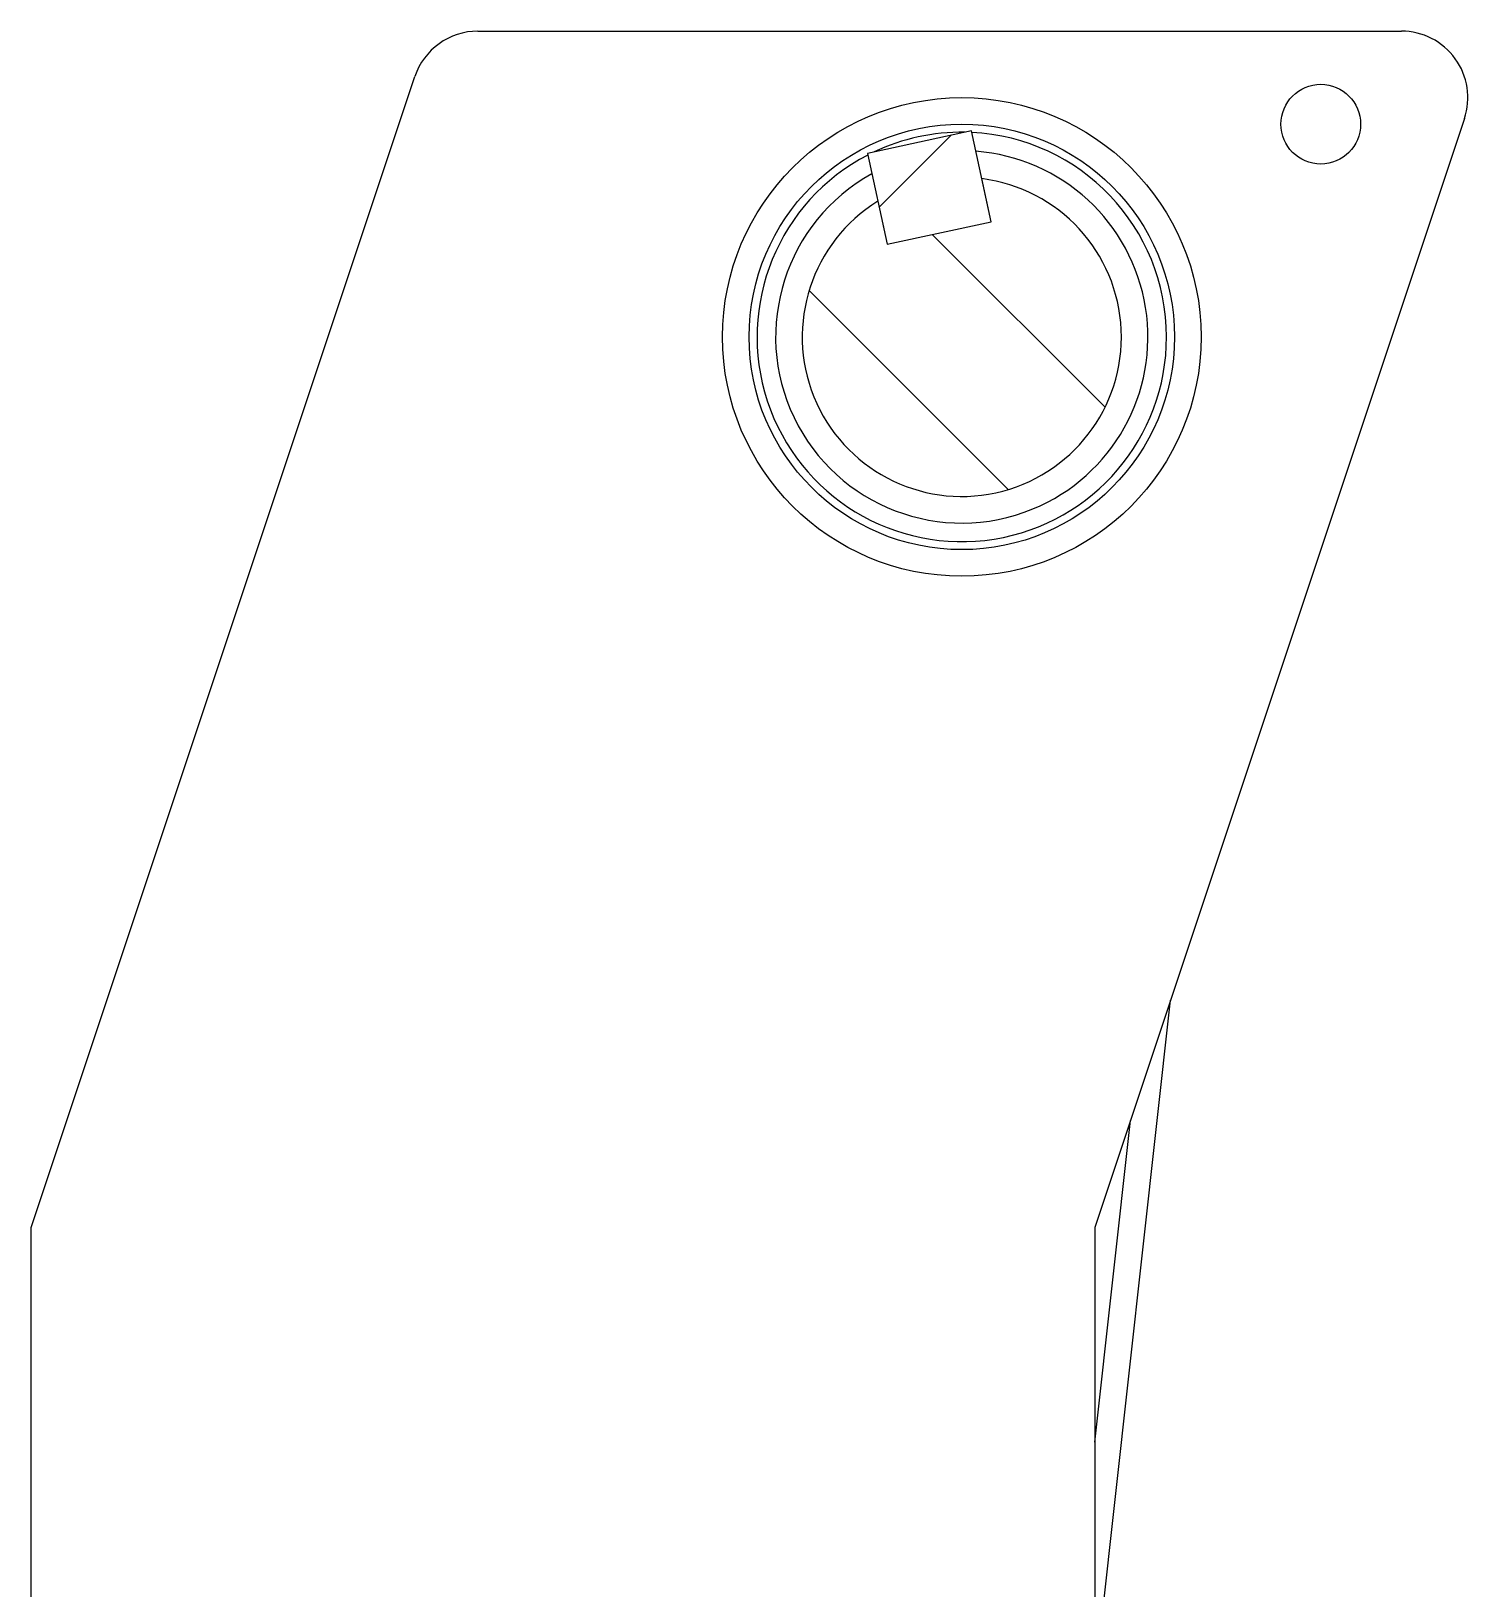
# Model space of a CAD drawing. Header units: millimetres. Extents: x -117 to 822, y -67 to 297.
# Drawn here: x 528.46 to 564.48, y 160.36 to 199.42 of the extents above; entities that cross this region are included whole.
import ezdxf

# ---------------------------------------------------------------- set-up
doc = ezdxf.new("R2010")
doc.units = ezdxf.units.MM
doc.layers.add('KHUNGTEN', color=7, linetype='Continuous', lineweight=35)

msp = doc.modelspace()

# ---------------------------------------------------------------- hatches: boundary and pattern name
at = {"layer": 'KHUNGTEN', "linetype": 'Continuous', "lineweight": 18}
h = msp.add_hatch(dxfattribs=at)
h.set_pattern_fill('ANSI32', color=256, style=0)
h.paths.add_polyline_path([(549.9253, 194.0731), (552.5309, 194.6402), (552.0348, 196.9202), (549.4291, 196.3531)], flags=0)
h = msp.add_hatch(dxfattribs=at)
h.set_pattern_fill('ANSI32', color=256, angle=90, style=0)
edge = h.paths.add_edge_path(flags=0)
edge.add_arc((551.7951, 191.751), 4, 121.74828, 442.80584)
edge.add_line((552.2961, 195.7195), (552.5309, 194.6402))
edge.add_line((552.5309, 194.6402), (549.9253, 194.0731))
edge.add_line((549.9253, 194.0731), (549.6904, 195.1525))

# ---------------------------------------------------------------- linework, layer by layer
at = {"color": 7, "linetype": 'Continuous', "lineweight": 25}
for p, q in [((539.6631, 199.4177), (562.8161, 199.4177)), ((528.4618, 169.4177), (538.0819, 198.278)), ((552.0348, 196.9202), (549.4291, 196.3531)), ((552.5309, 194.6402), (552.0348, 196.9202)), ((564.3972, 197.2239), (555.1285, 169.4177)), ((549.4291, 196.3531), (549.9253, 194.0731)), ((552.5309, 194.6402), (552.2961, 195.7195)), ((549.6904, 195.1525), (549.9253, 194.0731)), ((549.9253, 194.0731), (552.5309, 194.6402)), ((555.1285, 157.9944), (557.0291, 175.1197)), ((555.1285, 164.038), (556.0236, 172.103)), ((528.4618, 145.0843), (528.4618, 169.4177)), ((555.1285, 169.4177), (555.1285, 145.0843))]:
    msp.add_line(p, q, dxfattribs=at)
for centre, radius in [((560.7951, 197.0843), 1), ((551.7951, 191.751), 6), ((551.7951, 191.751), 5.3333)]:
    msp.add_circle(centre, radius, dxfattribs=at)
for centre, radius, start, end in [((539.6631, 197.751), 1.6667, 90, 161.56505), ((562.8161, 197.751), 1.6667, 341.56505, 90), ((551.7951, 191.751), 4.6667, 292.44828, 85.67551), ((551.7951, 191.751), 4.6667, 118.87861, 292.44828), ((551.7951, 191.751), 4, 121.74828, 82.80584)]:
    msp.add_arc(centre, radius, start, end, dxfattribs=at)
at = {"color": 8, "linetype": 'Continuous', "lineweight": 25}
for start, end in [(89.18971, 115.36441), (0, 87.22241), (117.33171, 0)]:
    msp.add_arc((551.7951, 191.751), 5.1333, start, end, dxfattribs=at)

doc.saveas('drawing.dxf')
